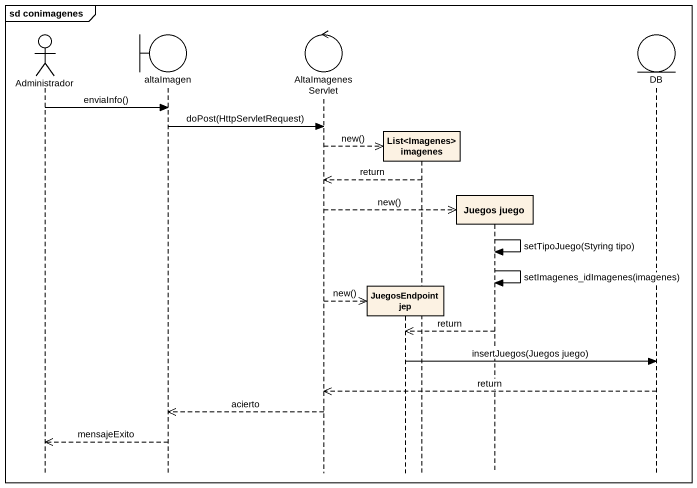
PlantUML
@startuml
mainframe sd conimagenes
hide footbox
actor Administrador
boundary altaImagen
control AltaImagenesServlet
participant "JuegosEndpoint jep" as JuegosEndpoint_jep
participant "List<Imagenes> imagenes" as List_Imagenes_imagenes
participant "Juegos juego" as Juegos_juego
entity DB

Administrador -> altaImagen : enviaInfo()
altaImagen -> AltaImagenesServlet : doPost(HttpServletRequest)
AltaImagenesServlet -->> List_Imagenes_imagenes ** : new()
List_Imagenes_imagenes -->> AltaImagenesServlet : return
AltaImagenesServlet -->> Juegos_juego ** : new()
Juegos_juego -> Juegos_juego : setTipoJuego(Styring tipo)
Juegos_juego -> Juegos_juego : setImagenes_idImagenes(imagenes)
AltaImagenesServlet -->> JuegosEndpoint_jep ** : new()
Juegos_juego -->> JuegosEndpoint_jep : return
JuegosEndpoint_jep -> DB : insertJuegos(Juegos juego)
DB -->> AltaImagenesServlet : return
AltaImagenesServlet -->> altaImagen : acierto
altaImagen -->> Administrador : mensajeExito
@enduml
